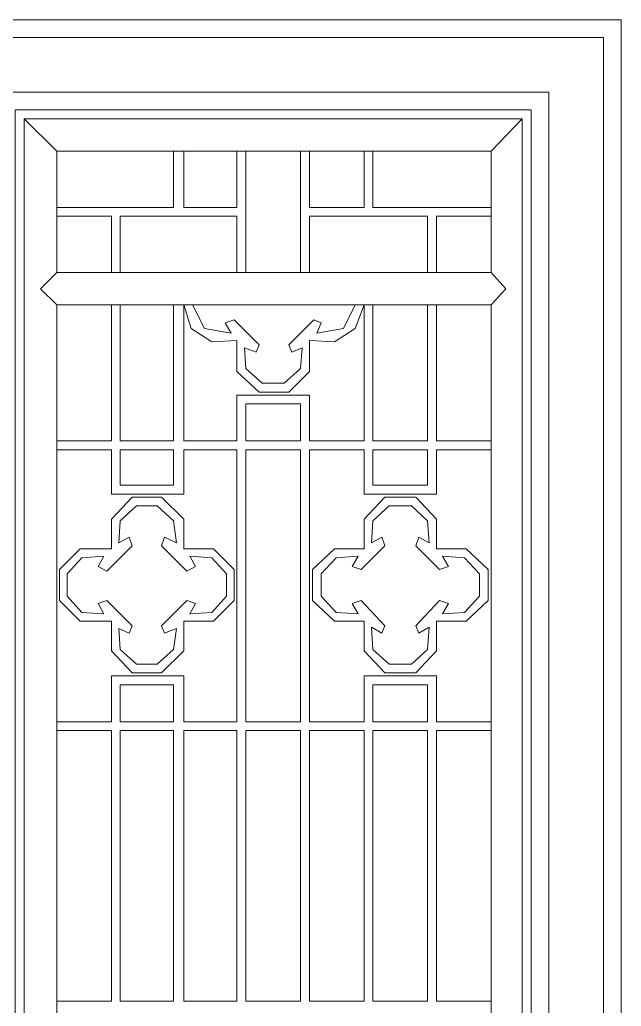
# Model space of a CAD drawing. Header units: centimetres. Extents: x -8.3 to 8.1, y -9.9 to 10.
# Drawn here: x 2.4 to 8.09, y 0.69 to 10.04 of the extents above; entities that cross this region are included whole.
import ezdxf

# ---------------------------------------------------------------- set-up
doc = ezdxf.new("R2010")
doc.units = ezdxf.units.CM
doc.header["$MEASUREMENT"] = 0
doc.layers.add('layer 1', color=7, linetype='Continuous')

msp = doc.modelspace()

# ---------------------------------------------------------------- linework, layer by layer
at = {"layer": 'layer 1', "color": 250, "lineweight": 0}
for points, knots in [([(-8.2709, 10.03655), (-8.2709, 10.03655), (8.09204, 10.03655), (8.09204, 10.03655), (8.09204, 10.03655), (8.09204, 10.03655), (8.09204, -9.85386), (8.09204, -9.85386), (8.09204, -9.85386), (8.09204, -9.85386), (-8.2709, -9.85386), (-8.2709, -9.85386), (-8.2709, -9.85386), (-8.2709, -9.85386), (-8.2709, 10.03655), (-8.2709, 10.03655)], [0, 0, 0, 0, 0.25, 0.25, 0.25, 0.25, 0.5, 0.5, 0.5, 0.5, 0.75, 0.75, 0.75, 0.75, 1, 1, 1, 1]), ([(-8.08887, 9.86855), (-8.08887, 9.86855), (7.92404, 9.86855), (7.92404, 9.86855), (7.92404, 9.86855), (7.92404, 9.86855), (7.92404, -9.68586), (7.92404, -9.68586), (7.92404, -9.68586), (7.92404, -9.68586), (-8.08887, -9.68586), (-8.08887, -9.68586), (-8.08887, -9.68586), (-8.08887, -9.68586), (-8.08887, 9.86855), (-8.08887, 9.86855)], [0, 0, 0, 0, 0.25, 0.25, 0.25, 0.25, 0.5, 0.5, 0.5, 0.5, 0.75, 0.75, 0.75, 0.75, 1, 1, 1, 1]), ([(-7.58505, 9.3507), (-7.58505, 9.3507), (7.40619, 9.3507), (7.40619, 9.3507), (7.40619, 9.3507), (7.40619, 9.3507), (7.40619, -9.16783), (7.40619, -9.16783), (7.40619, -9.16783), (7.40619, -9.16783), (-7.58505, -9.16783), (-7.58505, -9.16783), (-7.58505, -9.16783), (-7.58505, -9.16783), (-7.58505, 9.3507), (-7.58505, 9.3507)], [0, 0, 0, 0, 0.25, 0.25, 0.25, 0.25, 0.5, 0.5, 0.5, 0.5, 0.75, 0.75, 0.75, 0.75, 1, 1, 1, 1]), ([(7.23819, -9.00001), (7.23819, -9.00001), (7.23819, 9.1827), (7.23819, 9.1827), (7.23819, 9.1827), (7.23819, 9.1827), (2.35323, 9.1827), (2.35323, 9.1827), (2.35323, 9.1827), (2.35323, 9.1827), (2.35323, -9.00001), (2.35323, -9.00001), (2.35323, -9.00001), (2.35323, -9.00001), (7.23819, -9.00001), (7.23819, -9.00001)], [0, 0, 0, 0, 0.25, 0.25, 0.25, 0.25, 0.5, 0.5, 0.5, 0.5, 0.75, 0.75, 0.75, 0.75, 1, 1, 1, 1]), ([(2.43723, -8.91601), (2.43723, -8.91601), (7.15419, -8.91601), (7.15419, -8.91601), (7.15419, -8.91601), (7.15419, -8.91601), (7.15419, 9.0987), (7.15419, 9.0987), (7.15419, 9.0987), (7.15419, 9.0987), (2.43723, 9.0987), (2.43723, 9.0987), (2.43723, 9.0987), (2.43723, 9.0987), (2.43723, -8.91601), (2.43723, -8.91601)], [0, 0, 0, 0, 0.25, 0.25, 0.25, 0.25, 0.5, 0.5, 0.5, 0.5, 0.75, 0.75, 0.75, 0.75, 1, 1, 1, 1]), ([(3.85084, 8.79076), (3.85084, 8.79076), (3.85084, 8.25888), (3.85084, 8.25888), (3.85084, 8.25888), (3.85084, 8.25888), (2.74517, 8.25888), (2.74517, 8.25888)], [0, 0, 0, 0, 0.5, 0.5, 0.5, 0.5, 1, 1, 1, 1]), ([(6.86028, 8.79076), (6.86028, 8.79076), (2.74517, 8.79076), (2.74517, 8.79076), (2.74517, 8.79076), (2.74517, 8.79076), (2.74517, 7.643), (2.74517, 7.643), (2.74517, 7.643), (2.74517, 7.643), (6.86028, 7.643), (6.86028, 7.643), (6.86028, 7.643), (6.86028, 7.643), (6.86028, 8.79076), (6.86028, 8.79076)], [0, 0, 0, 0, 0.25, 0.25, 0.25, 0.25, 0.5, 0.5, 0.5, 0.5, 0.75, 0.75, 0.75, 0.75, 1, 1, 1, 1]), ([(4.4527, 8.79076), (4.4527, 8.79076), (4.4527, 8.25888), (4.4527, 8.25888), (4.4527, 8.25888), (4.4527, 8.25888), (3.94888, 8.25888), (3.94888, 8.25888), (3.94888, 8.25888), (3.94888, 8.25888), (3.94888, 8.79076), (3.94888, 8.79076)], [0, 0, 0, 0, 0.3333333, 0.3333333, 0.3333333, 0.3333333, 0.6666667, 0.6666667, 0.6666667, 0.6666667, 1, 1, 1, 1]), ([(5.13873, 8.79076), (5.13873, 8.79076), (5.13873, 8.25888), (5.13873, 8.25888), (5.13873, 8.25888), (5.13873, 8.25888), (5.65658, 8.25888), (5.65658, 8.25888), (5.65658, 8.25888), (5.65658, 8.25888), (5.65658, 8.79076), (5.65658, 8.79076)], [0, 0, 0, 0, 0.3333333, 0.3333333, 0.3333333, 0.3333333, 0.6666667, 0.6666667, 0.6666667, 0.6666667, 1, 1, 1, 1]), ([(5.74058, 8.79076), (5.74058, 8.79076), (5.74058, 8.25888), (5.74058, 8.25888), (5.74058, 8.25888), (5.74058, 8.25888), (6.86028, 8.25888), (6.86028, 8.25888)], [0, 0, 0, 0, 0.5, 0.5, 0.5, 0.5, 1, 1, 1, 1]), ([(3.26302, 7.643), (3.26302, 7.643), (3.26302, 8.17488), (3.26302, 8.17488), (3.26302, 8.17488), (3.26302, 8.17488), (2.74517, 8.17488), (2.74517, 8.17488)], [0, 0, 0, 0, 0.5, 0.5, 0.5, 0.5, 1, 1, 1, 1]), ([(4.4527, 7.643), (4.4527, 7.643), (4.4527, 8.17488), (4.4527, 8.17488), (4.4527, 8.17488), (4.4527, 8.17488), (3.34702, 8.17488), (3.34702, 8.17488), (3.34702, 8.17488), (3.34702, 8.17488), (3.34702, 7.643), (3.34702, 7.643)], [0, 0, 0, 0, 0.3333333, 0.3333333, 0.3333333, 0.3333333, 0.6666667, 0.6666667, 0.6666667, 0.6666667, 1, 1, 1, 1]), ([(5.13873, 7.643), (5.13873, 7.643), (5.13873, 8.17488), (5.13873, 8.17488), (5.13873, 8.17488), (5.13873, 8.17488), (6.25843, 8.17488), (6.25843, 8.17488), (6.25843, 8.17488), (6.25843, 8.17488), (6.25843, 7.643), (6.25843, 7.643)], [0, 0, 0, 0, 0.3333333, 0.3333333, 0.3333333, 0.3333333, 0.6666667, 0.6666667, 0.6666667, 0.6666667, 1, 1, 1, 1]), ([(6.34243, 7.643), (6.34243, 7.643), (6.34243, 8.17488), (6.34243, 8.17488), (6.34243, 8.17488), (6.34243, 8.17488), (6.86028, 8.17488), (6.86028, 8.17488)], [0, 0, 0, 0, 0.5, 0.5, 0.5, 0.5, 1, 1, 1, 1]), ([(2.74517, 7.643), (2.74517, 7.643), (2.5912, 7.48903), (2.5912, 7.48903), (2.5912, 7.48903), (2.5912, 7.48903), (2.74517, 7.33506), (2.74517, 7.33506)], [0, 0, 0, 0, 0.5, 0.5, 0.5, 0.5, 1, 1, 1, 1]), ([(6.86028, 7.643), (6.86028, 7.643), (7.00022, 7.48903), (7.00022, 7.48903), (7.00022, 7.48903), (7.00022, 7.48903), (6.86028, 7.33506), (6.86028, 7.33506)], [0, 0, 0, 0, 0.5, 0.5, 0.5, 0.5, 1, 1, 1, 1]), ([(2.74517, 7.33506), (2.74517, 7.33506), (2.74517, -8.60807), (2.74517, -8.60807), (2.74517, -8.60807), (2.74517, -8.60807), (6.86028, -8.60807), (6.86028, -8.60807), (6.86028, -8.60807), (6.86028, -8.60807), (6.86028, 7.33506), (6.86028, 7.33506), (6.86028, 7.33506), (6.86028, 7.33506), (2.74517, 7.33506), (2.74517, 7.33506)], [0, 0, 0, 0, 0.25, 0.25, 0.25, 0.25, 0.5, 0.5, 0.5, 0.5, 0.75, 0.75, 0.75, 0.75, 1, 1, 1, 1]), ([(2.74517, 6.04717), (2.74517, 6.04717), (3.26302, 6.04717), (3.26302, 6.04717), (3.26302, 6.04717), (3.26302, 6.04717), (3.26302, 7.33506), (3.26302, 7.33506)], [0, 0, 0, 0, 0.5, 0.5, 0.5, 0.5, 1, 1, 1, 1]), ([(3.85084, 7.33506), (3.85084, 7.33506), (3.85084, 6.04717), (3.85084, 6.04717), (3.85084, 6.04717), (3.85084, 6.04717), (3.34702, 6.04717), (3.34702, 6.04717), (3.34702, 6.04717), (3.34702, 6.04717), (3.34702, 7.33506), (3.34702, 7.33506)], [0, 0, 0, 0, 0.3333333, 0.3333333, 0.3333333, 0.3333333, 0.6666667, 0.6666667, 0.6666667, 0.6666667, 1, 1, 1, 1]), ([(5.65658, 7.33506), (5.65658, 7.33506), (5.65658, 6.04717), (5.65658, 6.04717), (5.65658, 6.04717), (5.65658, 6.04717), (5.13873, 6.04717), (5.13873, 6.04717), (5.13873, 6.04717), (5.13873, 6.04717), (5.13873, 6.4812), (5.13873, 6.4812), (5.13873, 6.4812), (5.13873, 6.4812), (4.4527, 6.4812), (4.4527, 6.4812), (4.4527, 6.4812), (4.4527, 6.4812), (4.4527, 6.04717), (4.4527, 6.04717), (4.4527, 6.04717), (4.4527, 6.04717), (3.94888, 6.04717), (3.94888, 6.04717), (3.94888, 6.04717), (3.94888, 6.04717), (3.94888, 7.33506), (3.94888, 7.33506)], [0, 0, 0, 0, 0.1428571, 0.1428571, 0.1428571, 0.1428571, 0.2857143, 0.2857143, 0.2857143, 0.2857143, 0.4285714, 0.4285714, 0.4285714, 0.4285714, 0.5714286, 0.5714286, 0.5714286, 0.5714286, 0.7142857, 0.7142857, 0.7142857, 0.7142857, 0.8571429, 0.8571429, 0.8571429, 0.8571429, 1, 1, 1, 1]), ([(3.94888, 7.33506), (3.94888, 7.33506), (4.01885, 7.11112), (4.01885, 7.11112), (4.01885, 7.11112), (4.01885, 7.11112), (4.21473, 6.98503), (4.21473, 6.98503), (4.21473, 6.98503), (4.21473, 6.98503), (4.4527, 6.99906), (4.4527, 6.99906), (4.4527, 6.99906), (4.4527, 6.99906), (4.4527, 6.70514), (4.4527, 6.70514), (4.4527, 6.70514), (4.4527, 6.70514), (4.66279, 6.50908), (4.66279, 6.50908), (4.66279, 6.50908), (4.66279, 6.50908), (4.94267, 6.50908), (4.94267, 6.50908), (4.94267, 6.50908), (4.94267, 6.50908), (5.13873, 6.70514), (5.13873, 6.70514), (5.13873, 6.70514), (5.13873, 6.70514), (5.13873, 6.99906), (5.13873, 6.99906), (5.13873, 6.99906), (5.13873, 6.99906), (5.37652, 6.98503), (5.37652, 6.98503), (5.37652, 6.98503), (5.37652, 6.98503), (5.57258, 7.11112), (5.57258, 7.11112), (5.57258, 7.11112), (5.57258, 7.11112), (5.65658, 7.33506), (5.65658, 7.33506)], [0, 0, 0, 0, 0.0909091, 0.0909091, 0.0909091, 0.0909091, 0.1818182, 0.1818182, 0.1818182, 0.1818182, 0.2727273, 0.2727273, 0.2727273, 0.2727273, 0.3636364, 0.3636364, 0.3636364, 0.3636364, 0.4545455, 0.4545455, 0.4545455, 0.4545455, 0.5454545, 0.5454545, 0.5454545, 0.5454545, 0.6363636, 0.6363636, 0.6363636, 0.6363636, 0.7272727, 0.7272727, 0.7272727, 0.7272727, 0.8181818, 0.8181818, 0.8181818, 0.8181818, 0.9090909, 0.9090909, 0.9090909, 0.9090909, 1, 1, 1, 1]), ([(4.03288, 7.33506), (4.03288, 7.33506), (4.14476, 7.11112), (4.14476, 7.11112), (4.14476, 7.11112), (4.14476, 7.11112), (4.39676, 7.06903), (4.39676, 7.06903), (4.39676, 7.06903), (4.39676, 7.06903), (4.34082, 7.16706), (4.34082, 7.16706), (4.34082, 7.16706), (4.34082, 7.16706), (4.42482, 7.19512), (4.42482, 7.19512), (4.42482, 7.19512), (4.42482, 7.19512), (4.66279, 6.95715), (4.66279, 6.95715), (4.66279, 6.95715), (4.66279, 6.95715), (4.63473, 6.88718), (4.63473, 6.88718), (4.63473, 6.88718), (4.63473, 6.88718), (4.52267, 6.92909), (4.52267, 6.92909), (4.52267, 6.92909), (4.52267, 6.92909), (4.5367, 6.7332), (4.5367, 6.7332), (4.5367, 6.7332), (4.5367, 6.7332), (4.69067, 6.59308), (4.69067, 6.59308), (4.69067, 6.59308), (4.69067, 6.59308), (4.90076, 6.59308), (4.90076, 6.59308), (4.90076, 6.59308), (4.90076, 6.59308), (5.05473, 6.7332), (5.05473, 6.7332), (5.05473, 6.7332), (5.05473, 6.7332), (5.06858, 6.92909), (5.06858, 6.92909), (5.06858, 6.92909), (5.06858, 6.92909), (4.97073, 6.88718), (4.97073, 6.88718), (4.97073, 6.88718), (4.97073, 6.88718), (4.94267, 6.95715), (4.94267, 6.95715), (4.94267, 6.95715), (4.94267, 6.95715), (5.18064, 7.19512), (5.18064, 7.19512), (5.18064, 7.19512), (5.18064, 7.19512), (5.25061, 7.16706), (5.25061, 7.16706), (5.25061, 7.16706), (5.25061, 7.16706), (5.2087, 7.06903), (5.2087, 7.06903), (5.2087, 7.06903), (5.2087, 7.06903), (5.46052, 7.11112), (5.46052, 7.11112), (5.46052, 7.11112), (5.46052, 7.11112), (5.57258, 7.33506), (5.57258, 7.33506)], [0, 0, 0, 0, 0.0526316, 0.0526316, 0.0526316, 0.0526316, 0.1052632, 0.1052632, 0.1052632, 0.1052632, 0.1578947, 0.1578947, 0.1578947, 0.1578947, 0.2105263, 0.2105263, 0.2105263, 0.2105263, 0.2631579, 0.2631579, 0.2631579, 0.2631579, 0.3157895, 0.3157895, 0.3157895, 0.3157895, 0.3684211, 0.3684211, 0.3684211, 0.3684211, 0.4210526, 0.4210526, 0.4210526, 0.4210526, 0.4736842, 0.4736842, 0.4736842, 0.4736842, 0.5263158, 0.5263158, 0.5263158, 0.5263158, 0.5789474, 0.5789474, 0.5789474, 0.5789474, 0.6315789, 0.6315789, 0.6315789, 0.6315789, 0.6842105, 0.6842105, 0.6842105, 0.6842105, 0.7368421, 0.7368421, 0.7368421, 0.7368421, 0.7894737, 0.7894737, 0.7894737, 0.7894737, 0.8421053, 0.8421053, 0.8421053, 0.8421053, 0.8947368, 0.8947368, 0.8947368, 0.8947368, 0.9473684, 0.9473684, 0.9473684, 0.9473684, 1, 1, 1, 1]), ([(5.74058, 7.33506), (5.74058, 7.33506), (5.74058, 6.04717), (5.74058, 6.04717), (5.74058, 6.04717), (5.74058, 6.04717), (6.25843, 6.04717), (6.25843, 6.04717), (6.25843, 6.04717), (6.25843, 6.04717), (6.25843, 7.33506), (6.25843, 7.33506)], [0, 0, 0, 0, 0.3333333, 0.3333333, 0.3333333, 0.3333333, 0.6666667, 0.6666667, 0.6666667, 0.6666667, 1, 1, 1, 1]), ([(6.34243, 7.33506), (6.34243, 7.33506), (6.34243, 6.04717), (6.34243, 6.04717), (6.34243, 6.04717), (6.34243, 6.04717), (6.86028, 6.04717), (6.86028, 6.04717)], [0, 0, 0, 0, 0.5, 0.5, 0.5, 0.5, 1, 1, 1, 1]), ([(4.5367, 6.3972), (4.5367, 6.3972), (4.5367, 6.04717), (4.5367, 6.04717), (4.5367, 6.04717), (4.5367, 6.04717), (5.05473, 6.04717), (5.05473, 6.04717), (5.05473, 6.04717), (5.05473, 6.04717), (5.05473, 6.3972), (5.05473, 6.3972), (5.05473, 6.3972), (5.05473, 6.3972), (4.5367, 6.3972), (4.5367, 6.3972)], [0, 0, 0, 0, 0.25, 0.25, 0.25, 0.25, 0.5, 0.5, 0.5, 0.5, 0.75, 0.75, 0.75, 0.75, 1, 1, 1, 1]), ([(2.74517, 3.38777), (2.74517, 3.38777), (3.26302, 3.38777), (3.26302, 3.38777), (3.26302, 3.38777), (3.26302, 3.38777), (3.26302, 3.82162), (3.26302, 3.82162), (3.26302, 3.82162), (3.26302, 3.82162), (3.94888, 3.82162), (3.94888, 3.82162), (3.94888, 3.82162), (3.94888, 3.82162), (3.94888, 3.38777), (3.94888, 3.38777), (3.94888, 3.38777), (3.94888, 3.38777), (4.4527, 3.38777), (4.4527, 3.38777), (4.4527, 3.38777), (4.4527, 3.38777), (4.4527, 5.96335), (4.4527, 5.96335), (4.4527, 5.96335), (4.4527, 5.96335), (3.94888, 5.96335), (3.94888, 5.96335), (3.94888, 5.96335), (3.94888, 5.96335), (3.94888, 5.54335), (3.94888, 5.54335), (3.94888, 5.54335), (3.94888, 5.54335), (3.26302, 5.54335), (3.26302, 5.54335), (3.26302, 5.54335), (3.26302, 5.54335), (3.26302, 5.96335), (3.26302, 5.96335), (3.26302, 5.96335), (3.26302, 5.96335), (2.74517, 5.96335), (2.74517, 5.96335)], [0, 0, 0, 0, 0.0909091, 0.0909091, 0.0909091, 0.0909091, 0.1818182, 0.1818182, 0.1818182, 0.1818182, 0.2727273, 0.2727273, 0.2727273, 0.2727273, 0.3636364, 0.3636364, 0.3636364, 0.3636364, 0.4545455, 0.4545455, 0.4545455, 0.4545455, 0.5454545, 0.5454545, 0.5454545, 0.5454545, 0.6363636, 0.6363636, 0.6363636, 0.6363636, 0.7272727, 0.7272727, 0.7272727, 0.7272727, 0.8181818, 0.8181818, 0.8181818, 0.8181818, 0.9090909, 0.9090909, 0.9090909, 0.9090909, 1, 1, 1, 1]), ([(3.85084, 5.62735), (3.85084, 5.62735), (3.34702, 5.62735), (3.34702, 5.62735), (3.34702, 5.62735), (3.34702, 5.62735), (3.34702, 5.96335), (3.34702, 5.96335), (3.34702, 5.96335), (3.34702, 5.96335), (3.85084, 5.96335), (3.85084, 5.96335), (3.85084, 5.96335), (3.85084, 5.96335), (3.85084, 5.62735), (3.85084, 5.62735)], [0, 0, 0, 0, 0.25, 0.25, 0.25, 0.25, 0.5, 0.5, 0.5, 0.5, 0.75, 0.75, 0.75, 0.75, 1, 1, 1, 1]), ([(4.5367, 5.96335), (4.5367, 5.96335), (4.5367, 3.38777), (4.5367, 3.38777), (4.5367, 3.38777), (4.5367, 3.38777), (5.05473, 3.38777), (5.05473, 3.38777), (5.05473, 3.38777), (5.05473, 3.38777), (5.05473, 5.96335), (5.05473, 5.96335), (5.05473, 5.96335), (5.05473, 5.96335), (4.5367, 5.96335), (4.5367, 5.96335)], [0, 0, 0, 0, 0.25, 0.25, 0.25, 0.25, 0.5, 0.5, 0.5, 0.5, 0.75, 0.75, 0.75, 0.75, 1, 1, 1, 1]), ([(6.86028, 5.96335), (6.86028, 5.96335), (6.34243, 5.96335), (6.34243, 5.96335), (6.34243, 5.96335), (6.34243, 5.96335), (6.34243, 5.54335), (6.34243, 5.54335), (6.34243, 5.54335), (6.34243, 5.54335), (5.65658, 5.54335), (5.65658, 5.54335), (5.65658, 5.54335), (5.65658, 5.54335), (5.65658, 5.96335), (5.65658, 5.96335), (5.65658, 5.96335), (5.65658, 5.96335), (5.13873, 5.96335), (5.13873, 5.96335), (5.13873, 5.96335), (5.13873, 5.96335), (5.13873, 3.38777), (5.13873, 3.38777), (5.13873, 3.38777), (5.13873, 3.38777), (5.65658, 3.38777), (5.65658, 3.38777), (5.65658, 3.38777), (5.65658, 3.38777), (5.65658, 3.82162), (5.65658, 3.82162), (5.65658, 3.82162), (5.65658, 3.82162), (6.34243, 3.82162), (6.34243, 3.82162), (6.34243, 3.82162), (6.34243, 3.82162), (6.34243, 3.38777), (6.34243, 3.38777), (6.34243, 3.38777), (6.34243, 3.38777), (6.86028, 3.38777), (6.86028, 3.38777)], [0, 0, 0, 0, 0.0909091, 0.0909091, 0.0909091, 0.0909091, 0.1818182, 0.1818182, 0.1818182, 0.1818182, 0.2727273, 0.2727273, 0.2727273, 0.2727273, 0.3636364, 0.3636364, 0.3636364, 0.3636364, 0.4545455, 0.4545455, 0.4545455, 0.4545455, 0.5454545, 0.5454545, 0.5454545, 0.5454545, 0.6363636, 0.6363636, 0.6363636, 0.6363636, 0.7272727, 0.7272727, 0.7272727, 0.7272727, 0.8181818, 0.8181818, 0.8181818, 0.8181818, 0.9090909, 0.9090909, 0.9090909, 0.9090909, 1, 1, 1, 1]), ([(5.74058, 5.96335), (5.74058, 5.96335), (5.74058, 5.62735), (5.74058, 5.62735), (5.74058, 5.62735), (5.74058, 5.62735), (6.25843, 5.62735), (6.25843, 5.62735), (6.25843, 5.62735), (6.25843, 5.62735), (6.25843, 5.96335), (6.25843, 5.96335), (6.25843, 5.96335), (6.25843, 5.96335), (5.74058, 5.96335), (5.74058, 5.96335)], [0, 0, 0, 0, 0.25, 0.25, 0.25, 0.25, 0.5, 0.5, 0.5, 0.5, 0.75, 0.75, 0.75, 0.75, 1, 1, 1, 1]), ([(3.94888, 5.0255), (3.94888, 5.0255), (3.94888, 5.30538), (3.94888, 5.30538), (3.94888, 5.30538), (3.94888, 5.30538), (3.73896, 5.51529), (3.73896, 5.51529), (3.73896, 5.51529), (3.73896, 5.51529), (3.4589, 5.51529), (3.4589, 5.51529), (3.4589, 5.51529), (3.4589, 5.51529), (3.26302, 5.30538), (3.26302, 5.30538), (3.26302, 5.30538), (3.26302, 5.30538), (3.26302, 5.0255), (3.26302, 5.0255)], [0, 0, 0, 0, 0.2, 0.2, 0.2, 0.2, 0.4, 0.4, 0.4, 0.4, 0.6, 0.6, 0.6, 0.6, 0.8, 0.8, 0.8, 0.8, 1, 1, 1, 1]), ([(6.34243, 5.0255), (6.34243, 5.0255), (6.34243, 5.30538), (6.34243, 5.30538), (6.34243, 5.30538), (6.34243, 5.30538), (6.14637, 5.51529), (6.14637, 5.51529), (6.14637, 5.51529), (6.14637, 5.51529), (5.85246, 5.51529), (5.85246, 5.51529), (5.85246, 5.51529), (5.85246, 5.51529), (5.65658, 5.30538), (5.65658, 5.30538), (5.65658, 5.30538), (5.65658, 5.30538), (5.65658, 5.0255), (5.65658, 5.0255)], [0, 0, 0, 0, 0.2, 0.2, 0.2, 0.2, 0.4, 0.4, 0.4, 0.4, 0.6, 0.6, 0.6, 0.6, 0.8, 0.8, 0.8, 0.8, 1, 1, 1, 1]), ([(3.19305, 4.95553), (3.19305, 4.95553), (2.98296, 4.9415), (2.98296, 4.9415), (2.98296, 4.9415), (2.98296, 4.9415), (2.84302, 4.78753), (2.84302, 4.78753), (2.84302, 4.78753), (2.84302, 4.78753), (2.84302, 4.57744), (2.84302, 4.57744), (2.84302, 4.57744), (2.84302, 4.57744), (2.98296, 4.42347), (2.98296, 4.42347), (2.98296, 4.42347), (2.98296, 4.42347), (3.19305, 4.40962), (3.19305, 4.40962), (3.19305, 4.40962), (3.19305, 4.40962), (3.13693, 4.50747), (3.13693, 4.50747), (3.13693, 4.50747), (3.13693, 4.50747), (3.22093, 4.53553), (3.22093, 4.53553), (3.22093, 4.53553), (3.22093, 4.53553), (3.4589, 4.29756), (3.4589, 4.29756), (3.4589, 4.29756), (3.4589, 4.29756), (3.43102, 4.22759), (3.43102, 4.22759), (3.43102, 4.22759), (3.43102, 4.22759), (3.33299, 4.2695), (3.33299, 4.2695), (3.33299, 4.2695), (3.33299, 4.2695), (3.34702, 4.07362), (3.34702, 4.07362), (3.34702, 4.07362), (3.34702, 4.07362), (3.50099, 3.93368), (3.50099, 3.93368), (3.50099, 3.93368), (3.50099, 3.93368), (3.69687, 3.93368), (3.69687, 3.93368), (3.69687, 3.93368), (3.69687, 3.93368), (3.85084, 4.07362), (3.85084, 4.07362), (3.85084, 4.07362), (3.85084, 4.07362), (3.8789, 4.2695), (3.8789, 4.2695), (3.8789, 4.2695), (3.8789, 4.2695), (3.76684, 4.22759), (3.76684, 4.22759), (3.76684, 4.22759), (3.76684, 4.22759), (3.73896, 4.29756), (3.73896, 4.29756), (3.73896, 4.29756), (3.73896, 4.29756), (3.97694, 4.53553), (3.97694, 4.53553), (3.97694, 4.53553), (3.97694, 4.53553), (4.06076, 4.50747), (4.06076, 4.50747), (4.06076, 4.50747), (4.06076, 4.50747), (4.00482, 4.40962), (4.00482, 4.40962), (4.00482, 4.40962), (4.00482, 4.40962), (4.21473, 4.42347), (4.21473, 4.42347), (4.21473, 4.42347), (4.21473, 4.42347), (4.35485, 4.57744), (4.35485, 4.57744), (4.35485, 4.57744), (4.35485, 4.57744), (4.35485, 4.78753), (4.35485, 4.78753), (4.35485, 4.78753), (4.35485, 4.78753), (4.21473, 4.9415), (4.21473, 4.9415), (4.21473, 4.9415), (4.21473, 4.9415), (4.00482, 4.95553), (4.00482, 4.95553), (4.00482, 4.95553), (4.00482, 4.95553), (4.06076, 4.8575), (4.06076, 4.8575), (4.06076, 4.8575), (4.06076, 4.8575), (3.97694, 4.81541), (3.97694, 4.81541), (3.97694, 4.81541), (3.97694, 4.81541), (3.73896, 5.05338), (3.73896, 5.05338), (3.73896, 5.05338), (3.73896, 5.05338), (3.76684, 5.13738), (3.76684, 5.13738), (3.76684, 5.13738), (3.76684, 5.13738), (3.8789, 5.08144), (3.8789, 5.08144), (3.8789, 5.08144), (3.8789, 5.08144), (3.85084, 5.29135), (3.85084, 5.29135), (3.85084, 5.29135), (3.85084, 5.29135), (3.69687, 5.43129), (3.69687, 5.43129), (3.69687, 5.43129), (3.69687, 5.43129), (3.50099, 5.43129), (3.50099, 5.43129), (3.50099, 5.43129), (3.50099, 5.43129), (3.34702, 5.29135), (3.34702, 5.29135), (3.34702, 5.29135), (3.34702, 5.29135), (3.33299, 5.08144), (3.33299, 5.08144), (3.33299, 5.08144), (3.33299, 5.08144), (3.43102, 5.13738), (3.43102, 5.13738), (3.43102, 5.13738), (3.43102, 5.13738), (3.4589, 5.05338), (3.4589, 5.05338), (3.4589, 5.05338), (3.4589, 5.05338), (3.22093, 4.81541), (3.22093, 4.81541), (3.22093, 4.81541), (3.22093, 4.81541), (3.13693, 4.8575), (3.13693, 4.8575), (3.13693, 4.8575), (3.13693, 4.8575), (3.19305, 4.95553), (3.19305, 4.95553)], [0, 0, 0, 0, 0.025, 0.025, 0.025, 0.025, 0.05, 0.05, 0.05, 0.05, 0.075, 0.075, 0.075, 0.075, 0.1, 0.1, 0.1, 0.1, 0.125, 0.125, 0.125, 0.125, 0.15, 0.15, 0.15, 0.15, 0.175, 0.175, 0.175, 0.175, 0.2, 0.2, 0.2, 0.2, 0.225, 0.225, 0.225, 0.225, 0.25, 0.25, 0.25, 0.25, 0.275, 0.275, 0.275, 0.275, 0.3, 0.3, 0.3, 0.3, 0.325, 0.325, 0.325, 0.325, 0.35, 0.35, 0.35, 0.35, 0.375, 0.375, 0.375, 0.375, 0.4, 0.4, 0.4, 0.4, 0.425, 0.425, 0.425, 0.425, 0.45, 0.45, 0.45, 0.45, 0.475, 0.475, 0.475, 0.475, 0.5, 0.5, 0.5, 0.5, 0.525, 0.525, 0.525, 0.525, 0.55, 0.55, 0.55, 0.55, 0.575, 0.575, 0.575, 0.575, 0.6, 0.6, 0.6, 0.6, 0.625, 0.625, 0.625, 0.625, 0.65, 0.65, 0.65, 0.65, 0.675, 0.675, 0.675, 0.675, 0.7, 0.7, 0.7, 0.7, 0.725, 0.725, 0.725, 0.725, 0.75, 0.75, 0.75, 0.75, 0.775, 0.775, 0.775, 0.775, 0.8, 0.8, 0.8, 0.8, 0.825, 0.825, 0.825, 0.825, 0.85, 0.85, 0.85, 0.85, 0.875, 0.875, 0.875, 0.875, 0.9, 0.9, 0.9, 0.9, 0.925, 0.925, 0.925, 0.925, 0.95, 0.95, 0.95, 0.95, 0.975, 0.975, 0.975, 0.975, 1, 1, 1, 1]), ([(5.60064, 4.95553), (5.60064, 4.95553), (5.39055, 4.9415), (5.39055, 4.9415), (5.39055, 4.9415), (5.39055, 4.9415), (5.25061, 4.78753), (5.25061, 4.78753), (5.25061, 4.78753), (5.25061, 4.78753), (5.25061, 4.57744), (5.25061, 4.57744), (5.25061, 4.57744), (5.25061, 4.57744), (5.39055, 4.42347), (5.39055, 4.42347), (5.39055, 4.42347), (5.39055, 4.42347), (5.60064, 4.40962), (5.60064, 4.40962), (5.60064, 4.40962), (5.60064, 4.40962), (5.54452, 4.50747), (5.54452, 4.50747), (5.54452, 4.50747), (5.54452, 4.50747), (5.62852, 4.53553), (5.62852, 4.53553), (5.62852, 4.53553), (5.62852, 4.53553), (5.85246, 4.29756), (5.85246, 4.29756), (5.85246, 4.29756), (5.85246, 4.29756), (5.82458, 4.22759), (5.82458, 4.22759), (5.82458, 4.22759), (5.82458, 4.22759), (5.72655, 4.28353), (5.72655, 4.28353), (5.72655, 4.28353), (5.72655, 4.28353), (5.74058, 4.07362), (5.74058, 4.07362), (5.74058, 4.07362), (5.74058, 4.07362), (5.89455, 3.93368), (5.89455, 3.93368), (5.89455, 3.93368), (5.89455, 3.93368), (6.10446, 3.93368), (6.10446, 3.93368), (6.10446, 3.93368), (6.10446, 3.93368), (6.25843, 4.07362), (6.25843, 4.07362), (6.25843, 4.07362), (6.25843, 4.07362), (6.27246, 4.28353), (6.27246, 4.28353), (6.27246, 4.28353), (6.27246, 4.28353), (6.17443, 4.22759), (6.17443, 4.22759), (6.17443, 4.22759), (6.17443, 4.22759), (6.14637, 4.29756), (6.14637, 4.29756), (6.14637, 4.29756), (6.14637, 4.29756), (6.37049, 4.53553), (6.37049, 4.53553), (6.37049, 4.53553), (6.37049, 4.53553), (6.45431, 4.50747), (6.45431, 4.50747), (6.45431, 4.50747), (6.45431, 4.50747), (6.39837, 4.40962), (6.39837, 4.40962), (6.39837, 4.40962), (6.39837, 4.40962), (6.60828, 4.42347), (6.60828, 4.42347), (6.60828, 4.42347), (6.60828, 4.42347), (6.7484, 4.57744), (6.7484, 4.57744), (6.7484, 4.57744), (6.7484, 4.57744), (6.7484, 4.78753), (6.7484, 4.78753), (6.7484, 4.78753), (6.7484, 4.78753), (6.60828, 4.9415), (6.60828, 4.9415), (6.60828, 4.9415), (6.60828, 4.9415), (6.39837, 4.95553), (6.39837, 4.95553), (6.39837, 4.95553), (6.39837, 4.95553), (6.45431, 4.8575), (6.45431, 4.8575), (6.45431, 4.8575), (6.45431, 4.8575), (6.37049, 4.82944), (6.37049, 4.82944), (6.37049, 4.82944), (6.37049, 4.82944), (6.14637, 5.05338), (6.14637, 5.05338), (6.14637, 5.05338), (6.14637, 5.05338), (6.17443, 5.13738), (6.17443, 5.13738), (6.17443, 5.13738), (6.17443, 5.13738), (6.27246, 5.08144), (6.27246, 5.08144), (6.27246, 5.08144), (6.27246, 5.08144), (6.25843, 5.29135), (6.25843, 5.29135), (6.25843, 5.29135), (6.25843, 5.29135), (6.10446, 5.43129), (6.10446, 5.43129), (6.10446, 5.43129), (6.10446, 5.43129), (5.89455, 5.43129), (5.89455, 5.43129), (5.89455, 5.43129), (5.89455, 5.43129), (5.74058, 5.29135), (5.74058, 5.29135), (5.74058, 5.29135), (5.74058, 5.29135), (5.72655, 5.08144), (5.72655, 5.08144), (5.72655, 5.08144), (5.72655, 5.08144), (5.82458, 5.13738), (5.82458, 5.13738), (5.82458, 5.13738), (5.82458, 5.13738), (5.85246, 5.05338), (5.85246, 5.05338), (5.85246, 5.05338), (5.85246, 5.05338), (5.62852, 4.82944), (5.62852, 4.82944), (5.62852, 4.82944), (5.62852, 4.82944), (5.54452, 4.8575), (5.54452, 4.8575), (5.54452, 4.8575), (5.54452, 4.8575), (5.60064, 4.95553), (5.60064, 4.95553)], [0, 0, 0, 0, 0.025, 0.025, 0.025, 0.025, 0.05, 0.05, 0.05, 0.05, 0.075, 0.075, 0.075, 0.075, 0.1, 0.1, 0.1, 0.1, 0.125, 0.125, 0.125, 0.125, 0.15, 0.15, 0.15, 0.15, 0.175, 0.175, 0.175, 0.175, 0.2, 0.2, 0.2, 0.2, 0.225, 0.225, 0.225, 0.225, 0.25, 0.25, 0.25, 0.25, 0.275, 0.275, 0.275, 0.275, 0.3, 0.3, 0.3, 0.3, 0.325, 0.325, 0.325, 0.325, 0.35, 0.35, 0.35, 0.35, 0.375, 0.375, 0.375, 0.375, 0.4, 0.4, 0.4, 0.4, 0.425, 0.425, 0.425, 0.425, 0.45, 0.45, 0.45, 0.45, 0.475, 0.475, 0.475, 0.475, 0.5, 0.5, 0.5, 0.5, 0.525, 0.525, 0.525, 0.525, 0.55, 0.55, 0.55, 0.55, 0.575, 0.575, 0.575, 0.575, 0.6, 0.6, 0.6, 0.6, 0.625, 0.625, 0.625, 0.625, 0.65, 0.65, 0.65, 0.65, 0.675, 0.675, 0.675, 0.675, 0.7, 0.7, 0.7, 0.7, 0.725, 0.725, 0.725, 0.725, 0.75, 0.75, 0.75, 0.75, 0.775, 0.775, 0.775, 0.775, 0.8, 0.8, 0.8, 0.8, 0.825, 0.825, 0.825, 0.825, 0.85, 0.85, 0.85, 0.85, 0.875, 0.875, 0.875, 0.875, 0.9, 0.9, 0.9, 0.9, 0.925, 0.925, 0.925, 0.925, 0.95, 0.95, 0.95, 0.95, 0.975, 0.975, 0.975, 0.975, 1, 1, 1, 1]), ([(3.26302, 5.0255), (3.26302, 5.0255), (2.96911, 5.0255), (2.96911, 5.0255), (2.96911, 5.0255), (2.96911, 5.0255), (2.77305, 4.82944), (2.77305, 4.82944), (2.77305, 4.82944), (2.77305, 4.82944), (2.77305, 4.53553), (2.77305, 4.53553), (2.77305, 4.53553), (2.77305, 4.53553), (2.96911, 4.33965), (2.96911, 4.33965), (2.96911, 4.33965), (2.96911, 4.33965), (3.26302, 4.33965), (3.26302, 4.33965)], [0, 0, 0, 0, 0.2, 0.2, 0.2, 0.2, 0.4, 0.4, 0.4, 0.4, 0.6, 0.6, 0.6, 0.6, 0.8, 0.8, 0.8, 0.8, 1, 1, 1, 1]), ([(3.94888, 4.33965), (3.94888, 4.33965), (4.22876, 4.33965), (4.22876, 4.33965), (4.22876, 4.33965), (4.22876, 4.33965), (4.42482, 4.53553), (4.42482, 4.53553), (4.42482, 4.53553), (4.42482, 4.53553), (4.42482, 4.82944), (4.42482, 4.82944), (4.42482, 4.82944), (4.42482, 4.82944), (4.22876, 5.0255), (4.22876, 5.0255), (4.22876, 5.0255), (4.22876, 5.0255), (3.94888, 5.0255), (3.94888, 5.0255)], [0, 0, 0, 0, 0.2, 0.2, 0.2, 0.2, 0.4, 0.4, 0.4, 0.4, 0.6, 0.6, 0.6, 0.6, 0.8, 0.8, 0.8, 0.8, 1, 1, 1, 1]), ([(5.65658, 5.0255), (5.65658, 5.0255), (5.37652, 5.0255), (5.37652, 5.0255), (5.37652, 5.0255), (5.37652, 5.0255), (5.16661, 4.82944), (5.16661, 4.82944), (5.16661, 4.82944), (5.16661, 4.82944), (5.16661, 4.53553), (5.16661, 4.53553), (5.16661, 4.53553), (5.16661, 4.53553), (5.37652, 4.33965), (5.37652, 4.33965), (5.37652, 4.33965), (5.37652, 4.33965), (5.65658, 4.33965), (5.65658, 4.33965)], [0, 0, 0, 0, 0.2, 0.2, 0.2, 0.2, 0.4, 0.4, 0.4, 0.4, 0.6, 0.6, 0.6, 0.6, 0.8, 0.8, 0.8, 0.8, 1, 1, 1, 1]), ([(6.34243, 4.33965), (6.34243, 4.33965), (6.62231, 4.33965), (6.62231, 4.33965), (6.62231, 4.33965), (6.62231, 4.33965), (6.8324, 4.53553), (6.8324, 4.53553), (6.8324, 4.53553), (6.8324, 4.53553), (6.8324, 4.82944), (6.8324, 4.82944), (6.8324, 4.82944), (6.8324, 4.82944), (6.62231, 5.0255), (6.62231, 5.0255), (6.62231, 5.0255), (6.62231, 5.0255), (6.34243, 5.0255), (6.34243, 5.0255)], [0, 0, 0, 0, 0.2, 0.2, 0.2, 0.2, 0.4, 0.4, 0.4, 0.4, 0.6, 0.6, 0.6, 0.6, 0.8, 0.8, 0.8, 0.8, 1, 1, 1, 1]), ([(3.26302, 4.33965), (3.26302, 4.33965), (3.26302, 4.05959), (3.26302, 4.05959), (3.26302, 4.05959), (3.26302, 4.05959), (3.4589, 3.84968), (3.4589, 3.84968), (3.4589, 3.84968), (3.4589, 3.84968), (3.73896, 3.84968), (3.73896, 3.84968), (3.73896, 3.84968), (3.73896, 3.84968), (3.94888, 4.05959), (3.94888, 4.05959), (3.94888, 4.05959), (3.94888, 4.05959), (3.94888, 4.33965), (3.94888, 4.33965)], [0, 0, 0, 0, 0.2, 0.2, 0.2, 0.2, 0.4, 0.4, 0.4, 0.4, 0.6, 0.6, 0.6, 0.6, 0.8, 0.8, 0.8, 0.8, 1, 1, 1, 1]), ([(5.65658, 4.33965), (5.65658, 4.33965), (5.65658, 4.05959), (5.65658, 4.05959), (5.65658, 4.05959), (5.65658, 4.05959), (5.85246, 3.84968), (5.85246, 3.84968), (5.85246, 3.84968), (5.85246, 3.84968), (6.14637, 3.84968), (6.14637, 3.84968), (6.14637, 3.84968), (6.14637, 3.84968), (6.34243, 4.05959), (6.34243, 4.05959), (6.34243, 4.05959), (6.34243, 4.05959), (6.34243, 4.33965), (6.34243, 4.33965)], [0, 0, 0, 0, 0.2, 0.2, 0.2, 0.2, 0.4, 0.4, 0.4, 0.4, 0.6, 0.6, 0.6, 0.6, 0.8, 0.8, 0.8, 0.8, 1, 1, 1, 1]), ([(3.85084, 3.73762), (3.85084, 3.73762), (3.34702, 3.73762), (3.34702, 3.73762), (3.34702, 3.73762), (3.34702, 3.73762), (3.34702, 3.38777), (3.34702, 3.38777), (3.34702, 3.38777), (3.34702, 3.38777), (3.85084, 3.38777), (3.85084, 3.38777), (3.85084, 3.38777), (3.85084, 3.38777), (3.85084, 3.73762), (3.85084, 3.73762)], [0, 0, 0, 0, 0.25, 0.25, 0.25, 0.25, 0.5, 0.5, 0.5, 0.5, 0.75, 0.75, 0.75, 0.75, 1, 1, 1, 1]), ([(5.74058, 3.38777), (5.74058, 3.38777), (5.74058, 3.73762), (5.74058, 3.73762), (5.74058, 3.73762), (5.74058, 3.73762), (6.25843, 3.73762), (6.25843, 3.73762), (6.25843, 3.73762), (6.25843, 3.73762), (6.25843, 3.38777), (6.25843, 3.38777), (6.25843, 3.38777), (6.25843, 3.38777), (5.74058, 3.38777), (5.74058, 3.38777)], [0, 0, 0, 0, 0.25, 0.25, 0.25, 0.25, 0.5, 0.5, 0.5, 0.5, 0.75, 0.75, 0.75, 0.75, 1, 1, 1, 1]), ([(2.74517, 3.30377), (2.74517, 3.30377), (3.26302, 3.30377), (3.26302, 3.30377), (3.26302, 3.30377), (3.26302, 3.30377), (3.26302, 0.74221), (3.26302, 0.74221), (3.26302, 0.74221), (3.26302, 0.74221), (2.74517, 0.74221), (2.74517, 0.74221)], [0, 0, 0, 0, 0.3333333, 0.3333333, 0.3333333, 0.3333333, 0.6666667, 0.6666667, 0.6666667, 0.6666667, 1, 1, 1, 1]), ([(3.85084, 0.74221), (3.85084, 0.74221), (3.85084, 3.30377), (3.85084, 3.30377), (3.85084, 3.30377), (3.85084, 3.30377), (3.34702, 3.30377), (3.34702, 3.30377), (3.34702, 3.30377), (3.34702, 3.30377), (3.34702, 0.74221), (3.34702, 0.74221), (3.34702, 0.74221), (3.34702, 0.74221), (3.85084, 0.74221), (3.85084, 0.74221)], [0, 0, 0, 0, 0.25, 0.25, 0.25, 0.25, 0.5, 0.5, 0.5, 0.5, 0.75, 0.75, 0.75, 0.75, 1, 1, 1, 1]), ([(3.94888, 0.74221), (3.94888, 0.74221), (3.94888, 3.30377), (3.94888, 3.30377), (3.94888, 3.30377), (3.94888, 3.30377), (4.4527, 3.30377), (4.4527, 3.30377), (4.4527, 3.30377), (4.4527, 3.30377), (4.4527, 0.74221), (4.4527, 0.74221), (4.4527, 0.74221), (4.4527, 0.74221), (3.94888, 0.74221), (3.94888, 0.74221)], [0, 0, 0, 0, 0.25, 0.25, 0.25, 0.25, 0.5, 0.5, 0.5, 0.5, 0.75, 0.75, 0.75, 0.75, 1, 1, 1, 1]), ([(5.05473, 0.74221), (5.05473, 0.74221), (4.5367, 0.74221), (4.5367, 0.74221), (4.5367, 0.74221), (4.5367, 0.74221), (4.5367, 3.30377), (4.5367, 3.30377), (4.5367, 3.30377), (4.5367, 3.30377), (5.05473, 3.30377), (5.05473, 3.30377), (5.05473, 3.30377), (5.05473, 3.30377), (5.05473, 0.74221), (5.05473, 0.74221)], [0, 0, 0, 0, 0.25, 0.25, 0.25, 0.25, 0.5, 0.5, 0.5, 0.5, 0.75, 0.75, 0.75, 0.75, 1, 1, 1, 1]), ([(5.13873, 0.74221), (5.13873, 0.74221), (5.13873, 3.30377), (5.13873, 3.30377), (5.13873, 3.30377), (5.13873, 3.30377), (5.65658, 3.30377), (5.65658, 3.30377), (5.65658, 3.30377), (5.65658, 3.30377), (5.65658, 0.74221), (5.65658, 0.74221), (5.65658, 0.74221), (5.65658, 0.74221), (5.13873, 0.74221), (5.13873, 0.74221)], [0, 0, 0, 0, 0.25, 0.25, 0.25, 0.25, 0.5, 0.5, 0.5, 0.5, 0.75, 0.75, 0.75, 0.75, 1, 1, 1, 1]), ([(6.25843, 0.74221), (6.25843, 0.74221), (5.74058, 0.74221), (5.74058, 0.74221), (5.74058, 0.74221), (5.74058, 0.74221), (5.74058, 3.30377), (5.74058, 3.30377), (5.74058, 3.30377), (5.74058, 3.30377), (6.25843, 3.30377), (6.25843, 3.30377), (6.25843, 3.30377), (6.25843, 3.30377), (6.25843, 0.74221), (6.25843, 0.74221)], [0, 0, 0, 0, 0.25, 0.25, 0.25, 0.25, 0.5, 0.5, 0.5, 0.5, 0.75, 0.75, 0.75, 0.75, 1, 1, 1, 1]), ([(6.86028, 0.74221), (6.86028, 0.74221), (6.34243, 0.74221), (6.34243, 0.74221), (6.34243, 0.74221), (6.34243, 0.74221), (6.34243, 3.30377), (6.34243, 3.30377), (6.34243, 3.30377), (6.34243, 3.30377), (6.86028, 3.30377), (6.86028, 3.30377)], [0, 0, 0, 0, 0.3333333, 0.3333333, 0.3333333, 0.3333333, 0.6666667, 0.6666667, 0.6666667, 0.6666667, 1, 1, 1, 1])]:
    msp.add_open_spline(points, degree=3, knots=knots, dxfattribs=at)
for points in [[(2.43723, 9.0987), (2.43723, 9.0987), (2.74517, 8.79076), (2.74517, 8.79076)], [(6.86028, 8.79076), (6.86028, 8.79076), (7.15419, 9.0987), (7.15419, 9.0987)], [(4.5367, 7.643), (4.5367, 7.643), (4.5367, 8.79076), (4.5367, 8.79076)], [(5.05473, 7.643), (5.05473, 7.643), (5.05473, 8.79076), (5.05473, 8.79076)]]:
    msp.add_open_spline(points, degree=3, dxfattribs=at)

doc.saveas('drawing.dxf')
